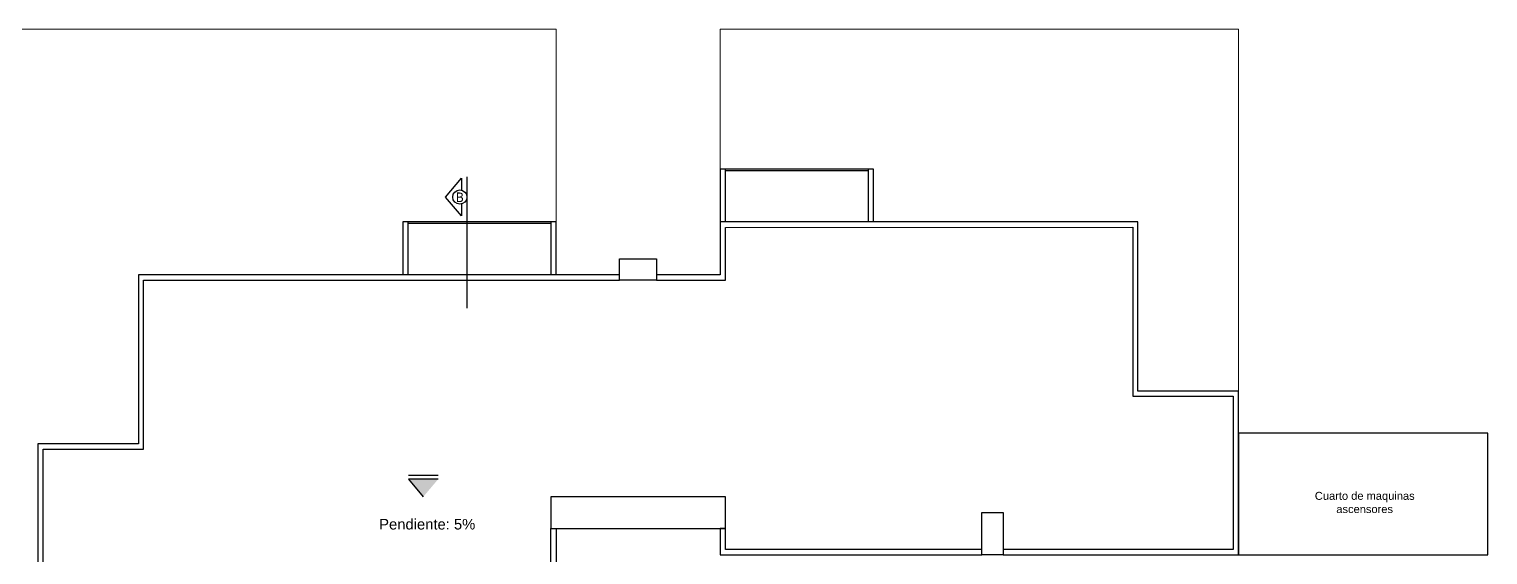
# Model space of a CAD drawing. Header units: metres. Extents: x 0 to 570, y -16 to 122.
# Drawn here: x 482.98 to 510.56, y 21.09 to 31.04 of the extents above; entities that cross this region are included whole.
import ezdxf

# ---------------------------------------------------------------- set-up
doc = ezdxf.new("R2010")
doc.units = ezdxf.units.M
for name, color, linetype in [('ARQ-MUROS BAJOS', 252, 'Continuous'), ('ARQ-TECHOS', 252, 'Continuous'), ('ARQ-TEXTO', 7, 'Continuous')]:
    doc.layers.add(name, color=color, linetype=linetype)
doc.layers.add('ARQ-ZONAS VERDES', color=82, linetype='Continuous', lineweight=13)
doc.styles.add('diseño', font='segoeuil.ttf')
doc.styles.get("Standard").update_dxf_attribs({"font": 'arial.ttf'})

msp = doc.modelspace()

# ---------------------------------------------------------------- hatches: boundary and pattern name
at = {"layer": 'ARQ-TEXTO'}
h = msp.add_hatch(color=256, dxfattribs=at)
h.dxf.hatch_style = 1
h.paths.add_polyline_path([(490.429, 22.19), (490.71, 22.522), (490.148, 22.522)])

# ---------------------------------------------------------------- linework, layer by layer
at = {"layer": 'ARQ-MUROS BAJOS'}
for points in [[(496.141, 27.39), (496.141, 28.39), (496.041, 28.39), (496.041, 27.39)], [(498.841, 28.39), (496.141, 28.39)], [(498.841, 28.36), (496.141, 28.36)], [(498.941, 27.39), (498.941, 28.39), (498.841, 28.39), (498.841, 27.39)], [(490.141, 26.39), (490.141, 27.39), (490.041, 27.39), (490.041, 26.39)], [(492.841, 27.39), (490.141, 27.39)], [(492.841, 27.36), (490.141, 27.36)], [(492.941, 26.39), (492.941, 27.39), (492.841, 27.39), (492.841, 26.39)], [(501.391, 21.09), (505.841, 21.09), (505.841, 24.19), (503.94, 24.19), (503.941, 27.39), (496.041, 27.39), (496.041, 26.39), (494.841, 26.39), (494.841, 26.29), (496.041, 26.29), (496.141, 26.29), (496.141, 27.288), (503.841, 27.29), (503.841, 24.09), (503.94, 24.09), (505.741, 24.09), (505.741, 21.19), (501.391, 21.19)], [(494.441, 13.99), (485.141, 13.99), (485.141, 17.19), (483.241, 17.19), (483.241, 23.09), (485.141, 23.09), (485.141, 26.29), (494.141, 26.29), (494.141, 26.39), (485.041, 26.39), (485.041, 23.19), (483.141, 23.19), (483.141, 17.09)], [(492.841, 19.19), (492.841, 21.59), (492.941, 21.59), (492.941, 19.19), (492.841, 19.19)], [(496.041, 21.59), (496.041, 21.09), (500.991, 21.09)], [(500.991, 21.19), (496.141, 21.19), (496.141, 21.59), (496.041, 21.59)]]:
    msp.add_lwpolyline(points, dxfattribs=at)
at = {"layer": 'ARQ-TECHOS'}
for points in [[(494.141, 26.29), (494.141, 26.69), (494.841, 26.69), (494.841, 26.29), (494.141, 26.29)], [(505.841, 21.09), (510.556, 21.09), (510.556, 23.395), (505.841, 23.395), (505.841, 21.09)], [(492.841, 21.59), (496.141, 21.59), (496.141, 22.19), (492.841, 22.19), (492.841, 21.59)], [(500.991, 21.09), (500.991, 21.89), (501.391, 21.89), (501.391, 21.09), (500.991, 21.09)]]:
    msp.add_lwpolyline(points, dxfattribs=at)
at = {"layer": 'ARQ-TEXTO'}
for points in [[(491.151, 27.73), (491.151, 27.503), (490.849, 27.861), (491.151, 28.219), (491.151, 27.991)], [(491.253, 28.246), (491.253, 25.759)], [(490.71, 22.594), (490.148, 22.594)], [(490.71, 22.522), (490.148, 22.522), (490.429, 22.19)]]:
    msp.add_lwpolyline(points, dxfattribs=at)
msp.add_circle((491.119, 27.861), 0.135, dxfattribs=at)
at = {"layer": 'ARQ-ZONAS VERDES'}
for points in [[(474.948, 10.389), (494.541, 10.389), (494.541, 13.89), (492.941, 13.89), (492.941, 12.89), (490.041, 12.89), (490.041, 13.89), (485.041, 13.89), (485.041, 17.089), (483.141, 17.09), (483.141, 23.19), (485.041, 23.19), (485.041, 26.39), (490.041, 26.39), (490.041, 27.39), (492.941, 27.39), (492.941, 31.039), (474.948, 31.039), (474.948, 10.389)], [(496.041, 28.39), (496.041, 31.039), (505.841, 31.039), (505.841, 24.19), (503.94, 24.19), (503.94, 27.39), (498.941, 27.39), (498.941, 28.39), (496.041, 28.39)]]:
    msp.add_lwpolyline(points, dxfattribs=at)

# ---------------------------------------------------------------- texts
at = {"layer": 'ARQ-TEXTO', "insert": (491.041, 27.768), "char_height": 0.18, "attachment_point": 7, "line_spacing_factor": 1.5, "style": 'diseño'}
msp.add_mtext('B', dxfattribs=at)
at = {"layer": 'ARQ-TEXTO'}
for s, width, insert, char_height, attachment_point in [('\\pi0.34738;Cuarto de maquinas\\P\\pi0.75369;ascensores{\\H1.80462x; }', 2.56332, (506.938, 21.879), 0.15, 7), ('\\PPendiente: 5%{\\H1.81572x; }', 2.32587, (491.412, 22.103), 0.2, 3)]:
    msp.add_mtext_dynamic_manual_height_columns(s, width=width, gutter_width=12.5, heights=[0], dxfattribs=dict(at, insert=insert, char_height=char_height, attachment_point=attachment_point))

doc.saveas('drawing.dxf')
